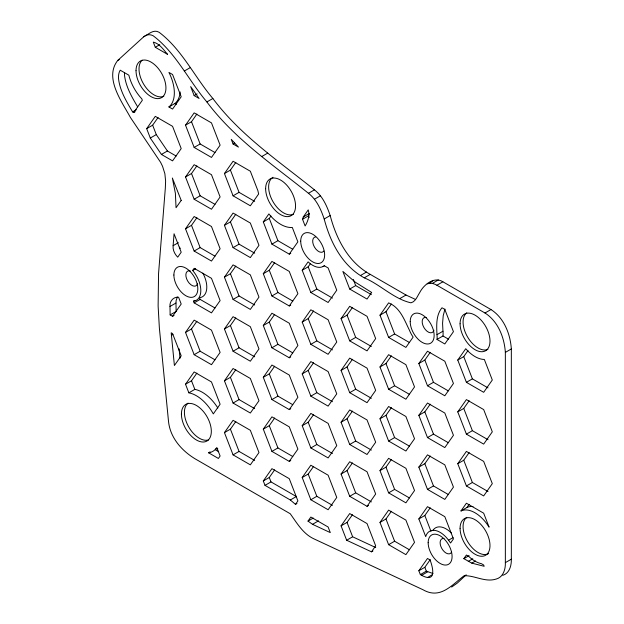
<?xml version="1.0" encoding="UTF-8"?>
<svg xmlns="http://www.w3.org/2000/svg" width="624" height="624" viewBox="0 0 624 624"><rect width="100%" height="100%" fill="white"/><g stroke="black" fill="none" stroke-linecap="round" stroke-linejoin="round"><path stroke-width="0.94" d="M173.113 245.692C172.653 250.013 174.712 254.171 177.723 257.158L181.202 252.213L174.057 233.789L173.113 245.692L178.347 242.674M427.229 283.897C430.435 282.532 434.023 283.553 436.901 285.246L484.988 313.006C498.077 321.337 504.356 337.467 505.354 352.396L505.354 562.645C505.619 569.213 503.272 577.247 496.111 579.072C485.121 582.59 474.599 575.281 464.108 575.741C451.737 585.047 440.31 599.781 422.877 589.68L313.661 538.73C302.936 533.66 296.891 522.974 290.23 513.739L197.597 460.262C183.089 452.236 170.344 438.727 168.535 421.613L159.362 327.959L158.122 306.033L158.551 273.679L165.321 188.198L165.61 181.054L164.869 173.698L162.536 166.257L160.586 162.302L130.416 117.46C121.914 101.743 103.943 77.789 117.749 60.434L143.707 36.808C146.211 34.328 150.103 34.141 153.13 35.74C175.968 52.923 188.604 80.488 206.887 101.946L208.205 103.724C235.669 139.69 273.601 165.251 308.459 193.292C316.657 199.641 320.947 209.446 324.191 218.993C330.353 242.393 342.326 265.738 364.252 277.828C380.297 284.513 393.877 299.021 410.943 302.812C415.685 301.665 417.331 296.158 419.741 292.523C423.696 284.778 434.125 276.097 442.884 281.791L490.971 309.551C504.059 317.881 510.338 334.012 511.337 348.949L511.337 559.19C511.508 565.453 509.574 573.284 502.804 575.32M169.985 306.478C169.385 301.462 173.293 296.689 178.55 297.18L181.202 304.021L172.567 316.306L170.141 314.909L169.985 306.478L175.968 303.022L176.116 300.596L177.372 296.977M444.951 309.075L443.219 315.721L442.572 323.31L442.962 331.227A21.154 12.215 60 0 1 442.978 335.985L448.445 339.144M289.263 254.147L297.859 241.847L292.297 227.44A33.041 19.079 60 0 1 268.889 213.923L263.297 221.887L271.931 244.14L289.263 254.147L290.753 253.282M133.708 112.531L142.342 100.246L141.788 98.826A33.041 19.079 60 0 1 128.84 75.176L120.198 70.184L119.317 72.088A21.076 12.168 60 0 0 118.537 78.725C119.925 90.854 126.524 101.579 132.6 111.891L133.708 112.531L135.205 111.665M146.663 128.645L155.298 116.36L172.567 126.329L181.202 148.582L172.567 160.867L161.429 154.44L150.306 138.044L146.663 128.645L152.646 125.19L158.044 117.507M185.523 125.174L194.158 112.882L211.481 122.889L220.116 145.15L211.481 157.435L194.158 147.428L185.523 125.174L191.506 121.719L196.895 114.036M185.523 176.982L194.158 164.697L211.481 174.704L220.116 196.958L211.481 209.243L194.158 199.243L185.523 176.982L191.506 173.527L196.895 165.851M185.523 228.797L194.158 216.512L211.481 226.512L220.116 248.773L211.481 261.058L194.158 251.051L185.523 228.797L191.506 225.342L196.895 217.667M224.437 173.542L233.072 161.257L250.341 171.233L257.93 190.78A33.041 19.079 60 0 0 258.656 193.947L250.341 205.772L233.072 195.803L224.437 173.542L230.42 170.095L235.817 162.412M192.652 270.465L194.158 268.32L211.481 278.327L220.116 300.581L211.481 312.874L194.158 302.866L193.502 301.181A21.154 12.215 60 0 0 200.803 289.996A21.154 12.215 60 0 0 192.652 270.465L195.64 268.741M224.437 225.358L233.072 213.073L250.341 223.041L258.976 245.302L250.341 257.587L233.072 247.611L224.437 225.358L230.42 221.902L235.817 214.227M185.523 332.42L194.158 320.135L211.481 330.143L220.116 352.396L211.481 364.681L194.158 354.682L185.523 332.42L191.506 328.965L196.895 321.29M224.437 277.173L233.072 264.888L250.341 274.856L258.976 297.11L250.341 309.403L233.072 299.426L224.437 277.173L230.42 273.718L235.817 266.042M263.297 221.887L269.279 218.431L270.956 216.044M185.523 384.236L194.158 371.951L211.481 381.95L220.116 404.212L213.307 413.899A33.041 19.079 60 0 0 188.854 392.824L185.523 384.236L191.506 380.78L196.895 373.105M224.437 328.981L233.072 316.696L250.341 326.672L258.976 348.925L250.341 361.21L233.072 351.242L224.437 328.981L230.42 325.533L235.817 317.85M263.297 273.702L271.931 261.417L289.263 271.417L297.898 293.678L289.263 305.963L271.931 295.955L263.297 273.702L269.279 270.247L274.677 262.571M303.264 216.957L308.24 209.875C309.917 215.35 308.014 221.247 305.128 225.966L302.531 219.274A33.041 19.079 60 0 0 303.264 216.957L309.247 213.502A33.041 19.079 60 0 1 308.513 215.826L309.169 217.495M224.437 380.796L233.072 368.511L250.341 378.479L258.976 400.741L250.341 413.026L233.072 403.049L224.437 380.796L230.42 377.341L235.817 369.665M263.297 325.51L271.931 313.225L289.263 323.232L297.898 345.485L289.263 357.77L271.931 347.771L263.297 325.51L269.279 322.062L274.677 314.379M302.211 270.262L308.116 261.862A21.154 12.215 60 0 0 322.967 266.526L324.527 265.871L328.123 267.946L336.757 290.207L328.123 302.492L310.846 292.516L302.211 270.262L308.194 266.807L310.339 263.757M224.437 432.611L233.072 420.326L250.341 430.295L258.976 452.548L250.341 464.841L233.072 454.865L224.437 432.611L230.42 429.156L235.817 421.481M263.297 377.325L271.931 365.04L289.263 375.047L297.898 397.301L289.263 409.586L271.931 399.578L263.297 377.325L269.279 373.87L274.677 366.194M302.211 322.078L310.846 309.793L328.123 319.761L336.757 342.014L328.123 354.299L310.846 344.331L302.211 322.078L308.194 318.622L313.591 310.939M263.297 429.14L271.931 416.855L289.263 426.855L297.898 449.116L289.263 461.401L271.931 451.394L263.297 429.14L269.279 425.685L274.677 418.002M302.211 373.885L310.846 361.6L328.123 371.576L336.757 393.83L328.123 406.115L310.846 396.146L302.211 373.885L308.194 370.43L313.591 362.755M341.071 318.607L349.705 306.322L367.037 316.321L375.671 338.582L367.037 350.867L349.705 340.86L341.071 318.607L347.053 315.151L352.451 307.468M263.297 480.948L271.931 468.663L289.263 478.67L297.898 500.924L295.48 504.364L290.332 499.988L265.005 485.363L263.297 480.948L269.279 477.5L274.677 469.817M302.211 425.701L310.846 413.416L328.123 423.384L336.757 445.645L328.123 457.93L310.846 447.954L302.211 425.701L308.194 422.245L313.591 414.57M341.071 370.414L349.705 358.129L367.037 368.137L375.671 390.39L367.037 402.675L349.705 392.675L341.071 370.414L347.053 366.959L352.451 359.284M379.993 315.167L388.627 302.882C400.039 307.421 404.344 319.948 409.352 330.041A21.154 12.215 60 0 0 413.135 337.093L405.896 347.396L388.627 337.42L379.993 315.167L385.975 311.711L391.365 304.036M302.211 477.516L310.846 465.231L328.123 475.199L336.757 497.453L328.123 509.738L310.846 499.769L302.211 477.516L308.194 474.061L313.591 466.378M341.071 422.23L349.705 409.945L367.037 419.952L375.671 442.205L367.037 454.49L349.705 444.483L341.071 422.23L347.053 418.774L352.451 411.099M379.993 366.982L388.627 354.689L405.896 364.666L414.531 386.919L405.896 399.204L388.627 389.236L379.993 366.982L385.975 363.527L391.365 355.844M308.006 521.087L310.846 517.039L328.123 527.015L330.291 532.607L312.523 524.316L308.006 521.087L313.24 518.068M341.071 474.045L349.705 461.76L367.037 471.76L375.671 494.021L367.037 506.306L349.705 496.298L341.071 474.045L347.053 470.59L352.451 462.907M379.993 418.79L388.627 406.505L405.896 416.481L414.531 438.734L405.896 451.019L388.627 441.051L379.993 418.79L385.975 415.334L391.365 407.659M418.844 363.511L427.487 351.218L444.811 361.226L453.445 383.487L444.811 395.772L427.487 385.765L418.844 363.511L424.835 360.056L430.225 352.373M341.071 525.853L349.705 513.568L367.037 523.575L375.671 545.828L371.467 551.819L346.655 540.244L341.071 525.853L347.053 522.397L352.451 514.722M379.993 470.605L388.627 458.32L405.896 468.289L414.531 490.55L405.896 502.835L388.627 492.859L379.993 470.605L385.975 467.15L391.365 459.475M418.844 415.319L427.487 403.034L444.811 413.041L453.445 435.295L444.811 447.58L427.487 437.58L418.844 415.319L424.835 411.863L430.225 404.188M457.766 360.071L465.738 348.722A29.617 17.098 60 0 0 484.333 359.455L492.305 380.008L483.67 392.301L466.401 382.325L457.766 360.071L463.749 356.616L468 350.563M379.993 522.421L388.627 510.128L405.896 520.104L414.531 542.357L405.896 554.642L388.627 544.674L379.993 522.421L385.975 518.965L391.365 511.282M418.844 467.134L427.487 454.849L444.811 464.849L453.445 487.11L444.811 499.395L427.487 489.388L418.844 467.134L424.835 463.679L430.225 456.004M457.766 411.879L466.401 399.594L483.67 409.57L492.305 431.824L483.67 444.109L466.401 434.14L457.766 411.879L463.749 408.431L469.147 400.748M418.844 518.95L427.487 506.657L444.811 516.664L453.445 538.918L450.583 542.997L448.547 540.212A21.154 12.215 60 0 0 425.716 536.648L418.844 518.95L424.835 515.494L430.225 507.811M457.766 463.694L466.401 451.409L483.67 461.378L492.305 483.639L483.67 495.924L466.401 485.948L457.766 463.694L463.749 460.239L469.147 452.564M418.844 570.757L427.487 558.472L430.076 559.97C433.867 570.102 435.864 583.596 420.35 574.618L418.844 570.757L424.835 567.302L430.225 559.627M460.988 510.931L466.401 503.225L483.67 513.193L489.091 527.155A29.617 17.098 60 0 0 460.988 510.931L466.97 507.476A29.617 17.098 60 0 1 473.008 506.548M466.97 507.476L469.131 504.395M463.843 558.667L466.401 555.032L468.718 556.374A29.617 17.098 60 0 0 481.354 563.667L483.67 565.009L484.169 566.288L471.814 563.144L463.843 558.667L469.084 555.649M429.671 283.28L433.212 280.441M466.198 574.79L457.337 583.05L451.643 587.044M143.707 36.808C148.434 34.507 153.426 28.876 159.12 32.284C181.951 49.468 194.587 77.033 212.87 98.491L214.188 100.269C241.652 136.235 279.583 161.795 314.441 189.836C322.639 196.186 326.929 205.99 330.174 215.537C336.336 238.937 348.309 262.283 370.235 274.373L406.013 295.027L415.264 299.348M117.749 60.434L119.239 59.576M155.298 47.276L167.591 54.374C163.504 49.748 159.682 43.641 153.293 42.104L155.298 47.276L159.783 44.678M184.283 71.058L190.265 67.603M132.6 111.891L136.336 109.73M168.925 106.954L172.567 109.06L181.202 96.775L172.567 74.513L168.925 72.415A33.041 19.079 60 0 1 168.925 106.954L174.907 103.498A33.041 19.079 60 0 0 180.211 91.962M194.158 95.612L199.087 98.459L190.663 86.603L194.158 95.612L197.145 93.889M206.887 101.946L212.87 98.491M150.306 138.044L156.289 134.589L152.646 125.19M161.429 154.44L167.411 150.985L176.163 156.039M194.158 147.428L200.14 143.972L214.991 152.545M233.072 143.988L238.446 147.092L231.278 139.363L233.072 143.988L234.569 143.122M261.768 156.538L267.751 153.083M194.158 199.243L200.14 195.788L214.991 204.36M233.072 195.803L239.054 192.348L254.678 201.373M194.158 251.051L200.14 247.595L214.991 256.175M308.459 193.292L314.441 189.836M314.434 199.235L320.416 195.78M233.072 247.611L239.054 244.163L254.678 253.18M302.531 219.274L308.513 215.826M271.931 244.14L277.914 240.692L292.765 249.265M324.191 218.993L330.174 215.537M193.502 301.181L195 300.316M170.141 314.909L176.132 311.454L175.968 303.022M194.158 302.866L200.14 299.411L214.991 307.983M172.567 316.306L174.065 315.448M233.072 299.426L239.054 295.971L254.678 304.996M171.444 335.291L171.21 332.795L172.567 333.583L181.202 355.836L174.4 365.508L171.444 335.291L172.934 334.425M271.931 295.955L277.914 292.5L292.765 301.08M322.967 266.526L324.464 265.66M194.158 354.682L200.14 351.226L214.991 359.798M310.846 292.516L316.828 289.068L332.459 298.085M289.263 305.963L290.753 305.097M360.5 275.504L366.483 272.048M233.072 351.242L239.054 347.786L254.678 356.811M364.252 277.828L370.235 274.373M349.705 289.045L367.037 299.052L371.662 292.469L355.337 282.227L342.88 271.448L349.705 289.045L355.688 285.597L371.366 294.645M188.854 392.824L194.836 389.376A33.041 19.079 60 0 1 217.854 408.026M271.931 347.771L277.914 344.315L292.765 352.888M310.846 344.331L316.828 340.876L332.459 349.9M289.263 357.77L290.753 356.912M400.031 298.483L406.013 295.027M432.354 283.397L438.337 279.942M436.901 285.246L442.884 281.791M233.072 403.049L239.054 399.602L254.678 408.619M349.705 340.86L355.688 337.405L371.366 346.46M271.931 399.578L277.914 396.131L292.765 404.703M388.627 337.42L394.61 333.965L409.414 342.514M208.549 452.767A33.041 19.079 60 0 0 216.832 447.548L220.116 456.019L218.408 458.461L208.549 452.767L210.038 451.901M310.846 396.146L316.828 392.691L332.459 401.708M289.263 409.586L290.753 408.72M436.979 334.682C436.558 325.72 435.864 315.104 441.979 307.78L444.811 309.41L453.445 331.672L444.811 343.957L436.995 339.44A21.154 12.215 60 0 0 436.979 334.682L442.962 331.227M233.072 454.865L239.054 451.409L254.678 460.434M436.995 339.44L442.978 335.985M484.988 313.006L490.971 309.551M349.705 392.675L355.688 389.22L371.366 398.268M271.931 451.394L277.914 447.938L292.765 456.518M388.627 389.236L394.61 385.78L409.414 394.329M310.846 447.954L316.828 444.506L332.459 453.523M289.263 461.401L290.753 460.535M427.487 385.765L433.469 382.309L448.321 390.881M265.005 485.363L270.988 481.907L296.314 496.532L290.332 499.988M505.354 352.396L511.337 348.949M349.705 444.483L355.688 441.035L371.366 450.083M466.401 382.325L472.384 378.869L488.007 387.894M388.627 441.051L394.61 437.596L409.414 446.144M295.48 504.364L296.977 503.498M310.846 499.769L316.828 496.314L332.459 505.339M427.487 437.58L433.469 434.125L448.321 442.697M349.705 496.298L355.688 492.843L371.366 501.899M466.401 434.14L472.384 430.685L488.007 439.709M312.523 524.316L318.505 520.861M388.627 492.859L394.61 489.403L409.414 497.952M367.037 506.306L368.534 505.44M427.487 489.388L433.469 485.932L448.321 494.512M346.655 540.244L352.638 536.788L375.734 547.56M466.401 485.948L472.384 482.5L488.007 491.517M371.467 551.819L372.957 550.953M388.627 544.674L394.61 541.219L409.414 549.767M448.547 540.212L453.032 537.623M420.35 574.618L426.332 571.163L432.994 573.526M421.73 575.266L427.713 571.81M427.892 577.27L432.377 574.673M468.304 561.374L472.789 558.784M471.814 563.144L475.55 560.984M505.354 562.645L511.337 559.19M174.907 103.498L176.366 104.341M215.35 449.787L218.634 451.682M156.289 134.589L167.411 150.985M137.631 106.805C131.836 97.04 125.837 86.759 124.519 75.27A21.076 12.168 60 0 1 124.488 72.914M463.749 356.616L472.384 378.869M463.749 408.431L472.384 430.685M463.749 460.239L472.384 482.5M424.835 360.056L433.469 382.309M385.975 311.711L394.61 333.965M424.835 411.863L433.469 434.125M353.301 279.435L355.688 285.597M385.975 363.527L394.61 385.78M424.835 463.679L433.469 485.932M385.975 415.334L394.61 437.596M424.835 515.494L431.012 531.422M347.053 315.151L355.688 337.405M385.975 467.15L394.61 489.403M424.835 567.302L426.332 571.163M308.194 266.807L316.828 289.068M347.053 366.959L355.688 389.22M269.279 218.431L277.914 240.692M308.194 318.622L316.828 340.876M347.053 418.774L355.688 441.035M385.975 518.965L394.61 541.219M230.42 170.095L239.054 192.348M269.279 270.247L277.914 292.5M308.194 370.43L316.828 392.691M347.053 470.59L355.688 492.843M308.194 422.245L316.828 444.506M347.053 522.397L352.638 536.788M191.506 121.719L200.14 143.972M230.42 221.902L239.054 244.163M269.279 322.062L277.914 344.315M308.194 474.061L316.828 496.314M191.506 173.527L200.14 195.788M230.42 273.718L239.054 295.971M269.279 373.87L277.914 396.131M191.506 225.342L200.14 247.595M230.42 325.533L239.054 347.786M269.279 425.685L277.914 447.938M199.485 297.726L200.14 299.411M230.42 377.341L239.054 399.602M269.279 477.5L270.988 481.907M191.506 328.965L200.14 351.226M230.42 429.156L239.054 451.409M191.506 380.78L194.836 389.376M179.587 247.151L180.125 248.602M179.088 348.832L180.016 358.277M487.89 349.378A21.154 12.215 60 0 1 467.454 336.804A21.154 12.215 60 0 1 466.783 312.811M293.452 214.282A21.154 12.215 60 0 1 272.672 201.115A21.154 12.215 60 0 1 273.008 177.286M208.471 439.943A21.154 12.215 60 0 1 188.448 426.488A21.154 12.215 60 0 1 188.12 403.104M163.831 96.275A21.154 12.215 60 0 1 143.746 84.302A21.154 12.215 60 0 1 142.1 60.232M488.6 553.558A21.154 12.215 60 0 1 467.805 541.944A21.154 12.215 60 0 1 466.783 517.358M217.776 448.422A33.041 19.079 60 0 1 215.381 449.171M323.84 251.043A8.463 4.883 60 0 1 314.434 247.042A8.463 4.883 60 0 1 315.666 236.886M451.55 552.162A8.463 4.883 60 0 1 441.737 548.371A8.463 4.883 60 0 1 443.992 538.481M197.613 283.592A8.463 4.883 60 0 1 187.606 280.909A8.463 4.883 60 0 1 190.289 270.902M433.048 530.197A21.154 12.215 60 0 1 451.394 533.068M202.847 273.133A21.154 12.215 60 0 1 200.226 297.609M433.93 330.221A8.463 4.883 60 0 1 423.922 327.538A8.463 4.883 60 0 1 426.605 317.53M181.202 200.398L176.046 207.73L175.383 193.284L172.349 178.012L181.202 200.398M460.075 323.786A21.154 12.215 60 0 0 482.516 351.702A21.154 12.215 60 0 0 482.516 321.781A21.154 12.215 60 0 0 460.075 323.786M265.637 188.698A21.154 12.215 60 0 0 288.077 216.606A21.154 12.215 60 0 0 288.077 186.693A21.154 12.215 60 0 0 265.637 188.698M181.412 414.079A21.154 12.215 60 0 0 203.853 441.987A21.154 12.215 60 0 0 203.853 412.074A21.154 12.215 60 0 0 181.412 414.079M136.024 70.684A21.154 12.215 60 0 0 158.457 98.6A21.154 12.215 60 0 0 158.457 68.679A21.154 12.215 60 0 0 136.024 70.684M460.075 528.333A21.154 12.215 60 0 0 482.516 556.241A21.154 12.215 60 0 0 482.516 526.328A21.154 12.215 60 0 0 460.075 528.333M428.158 542.708A16.918 9.773 60 0 0 446.105 565.04A16.918 9.773 60 0 0 446.105 541.109A16.918 9.773 60 0 0 428.158 542.708M300.713 241.145A16.918 9.773 60 0 0 318.661 263.468A16.918 9.773 60 0 0 318.661 239.538A16.918 9.773 60 0 0 300.713 241.145M173.885 275.012A16.918 9.773 60 0 0 191.833 297.344A16.918 9.773 60 0 0 191.833 273.413A16.918 9.773 60 0 0 173.885 275.012M410.202 321.641A16.918 9.773 60 0 0 428.158 343.972A16.918 9.773 60 0 0 428.158 320.042A16.918 9.773 60 0 0 410.202 321.641"/></g></svg>
